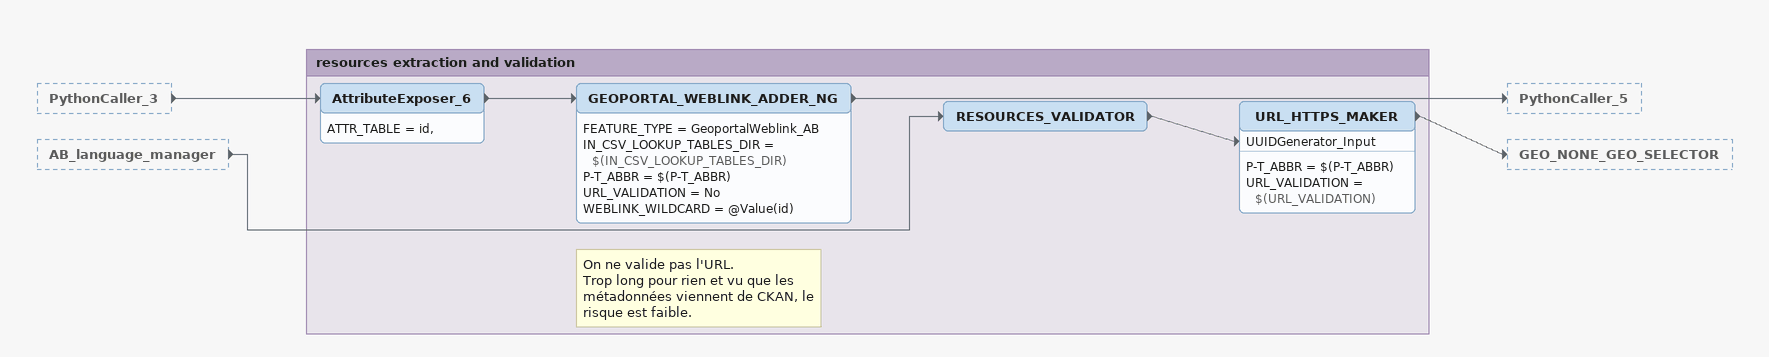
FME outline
PythonCaller_3 [outside]
    -> AttributeExposer_6
AB_language_manager [outside]
    -> RESOURCES_VALIDATOR

Bookmark: resources extraction and validation
AttributeExposer_6
    ATTR_TABLE = id,
    -> GEOPORTAL_WEBLINK_ADDER_NG
Note: On ne valide pas l'URL. / Trop long pour rien et vu que les métadonnées viennent de CKAN, le risque est faible.
GEOPORTAL_WEBLINK_ADDER_NG
    FEATURE_TYPE = GeoportalWeblink_AB
    IN_CSV_LOOKUP_TABLES_DIR = $(IN_CSV_LOOKUP_TABLES_DIR)
    P-T_ABBR = $(P-T_ABBR)
    URL_VALIDATION = No
    WEBLINK_WILDCARD = @Value(id)
    -> PythonCaller_5
RESOURCES_VALIDATOR
    -> URL_HTTPS_MAKER [UUIDGenerator_Input]
URL_HTTPS_MAKER
    P-T_ABBR = $(P-T_ABBR)
    URL_VALIDATION = $(URL_VALIDATION)
    -> GEO_NONE_GEO_SELECTOR
